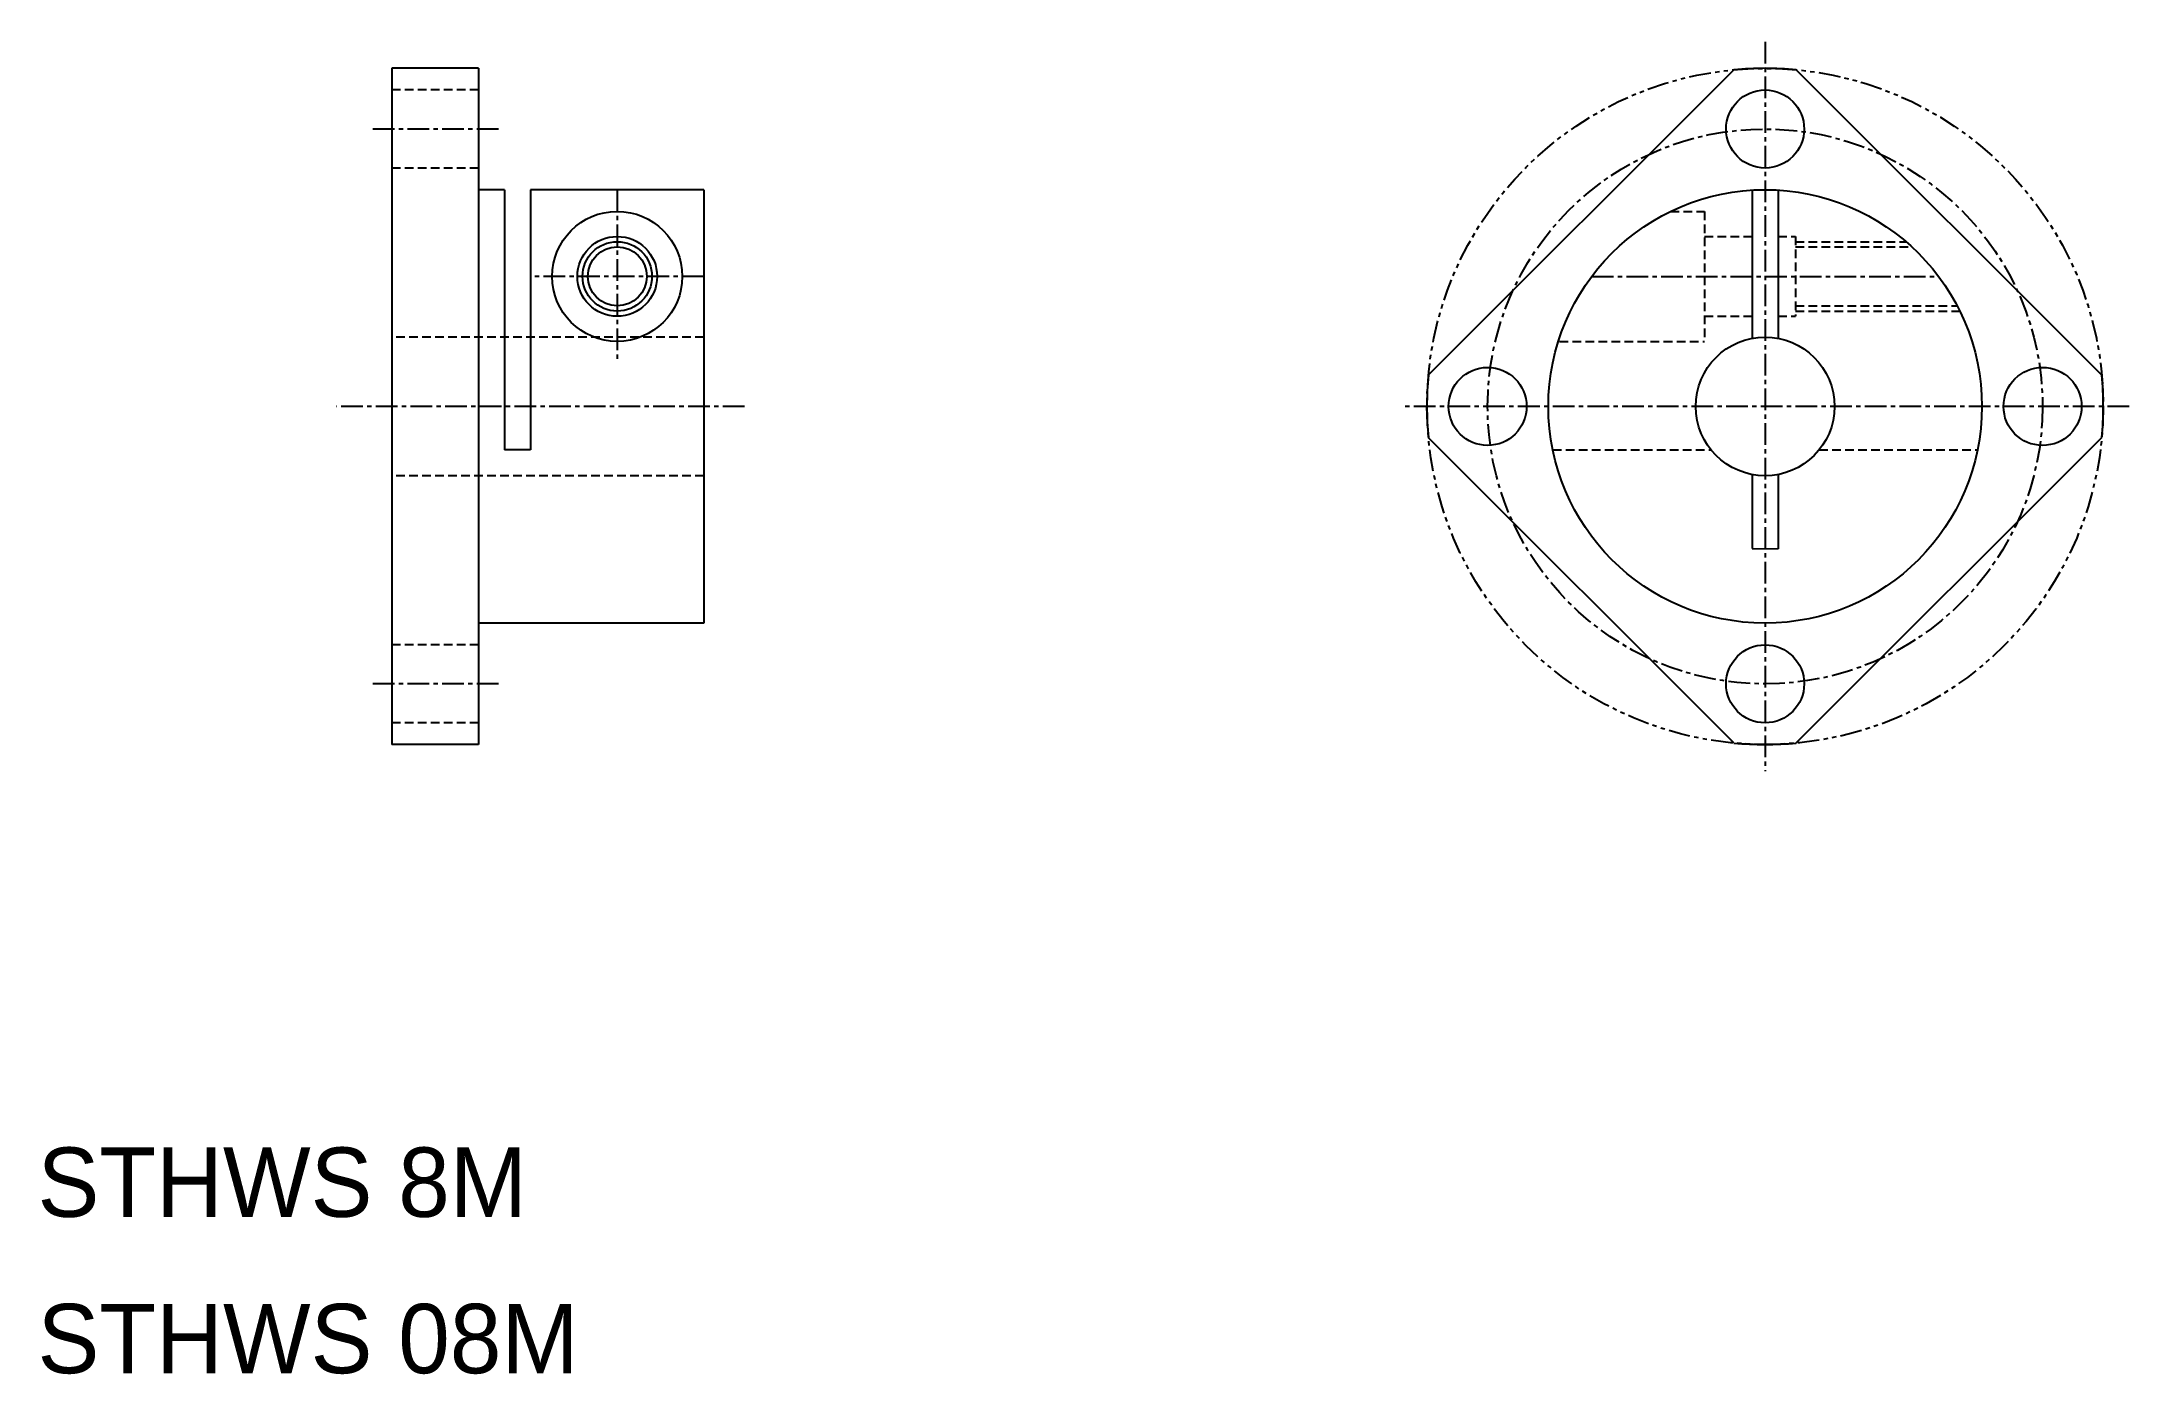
# Model space of a CAD drawing. Extents: x 435 to 555, y -389 to -312.
import ezdxf

# ---------------------------------------------------------------- set-up
doc = ezdxf.new("R2010")
doc.units = 0
for name, pattern in [('CENTER', [2, 1.25, -0.25, 0.25, -0.25]), ('DASHED', [0.75, 0.5, -0.25]), ('PHANTOM', [2.5, 1.25, -0.25, 0.25, -0.25, 0.25, -0.25])]:
    doc.linetypes.add(name, pattern=pattern)
doc.layers.get('0').update_dxf_attribs({"linetype": 'CONTINUOUS'})
doc.layers.add('CENTER', color=1, linetype='CENTER')

msp = doc.modelspace()

# ---------------------------------------------------------------- linework, layer by layer
at = {"color": 7, "linetype": 'CONTINUOUS'}
for p, q in [((454.82, -313.68), (454.82, -352.68)), ((459.82, -313.68), (454.82, -313.68)), ((459.82, -313.68), (459.82, -352.68)), ((514.59, -331.38), (532.21, -313.76)), ((553.42, -331.38), (535.8, -313.76)), ((461.32, -320.68), (459.82, -320.68)), ((461.32, -320.68), (461.32, -335.68)), ((472.82, -320.68), (462.82, -320.68)), ((462.82, -320.68), (462.82, -335.68)), ((472.82, -320.68), (472.82, -345.68)), ((533.26, -320.7), (533.26, -329.25)), ((534.76, -320.7), (534.76, -329.25)), ((462.82, -335.68), (461.32, -335.68)), ((532.21, -352.59), (514.59, -334.97)), ((535.8, -352.59), (553.42, -334.97)), ((533.26, -337.11), (533.26, -341.38)), ((534.76, -337.11), (534.76, -341.39)), ((533.26, -341.38), (534.76, -341.39)), ((472.82, -345.68), (459.82, -345.68)), ((459.82, -352.68), (454.82, -352.68))]:
    msp.add_line(p, q, dxfattribs=at)
at = {"color": 3, "linetype": 'DASHED'}
for p, q in [((459.82, -314.93), (454.82, -314.93)), ((459.82, -319.43), (454.82, -319.43)), ((528.56, -321.93), (530.51, -321.93)), ((530.51, -321.93), (530.51, -329.43)), ((530.51, -323.38), (533.26, -323.38)), ((534.76, -323.38), (535.76, -323.38)), ((535.76, -323.38), (535.76, -327.98)), ((535.76, -323.68), (542.13, -323.68)), ((535.76, -323.98), (542.47, -323.98)), ((535.76, -327.38), (545.08, -327.38)), ((530.51, -327.98), (533.26, -327.98)), ((534.76, -327.98), (535.76, -327.98)), ((535.76, -327.68), (545.23, -327.68)), ((472.82, -329.18), (454.82, -329.18)), ((522.16, -329.43), (530.51, -329.43)), ((521.76, -335.68), (530.88, -335.68)), ((537.13, -335.68), (546.25, -335.68)), ((472.82, -337.18), (454.82, -337.18)), ((459.82, -346.93), (454.82, -346.93)), ((459.82, -351.43), (454.82, -351.43))]:
    msp.add_line(p, q, dxfattribs=at)
at = {"color": 3, "linetype": 'PHANTOM'}
msp.add_circle((534.01, -333.18), 19.5, dxfattribs=at)
at = {"color": 7, "linetype": 'CONTINUOUS'}
for centre, radius in [((534.01, -317.18), 2.25), ((534.01, -333.18), 12.5), ((467.82, -325.68), 3.75), ((467.82, -325.68), 2.3), ((467.82, -325.68), 1.7), ((534.01, -333.18), 4), ((518.01, -333.18), 2.25), ((550.01, -333.18), 2.25), ((534.01, -349.18), 2.25)]:
    msp.add_circle(centre, radius, dxfattribs=at)
at = {"color": 3, "linetype": 'CONTINUOUS'}
msp.add_circle((467.82, -325.68), 2, dxfattribs=at)
at = {"color": 7, "linetype": 'CONTINUOUS'}
for start, end in [(84.7151, 95.2849), (174.7151, 185.2849), (354.7151, 5.2849), (264.7151, 275.2849)]:
    msp.add_arc((534.01, -333.18), 19.5, start, end, dxfattribs=at)
at = {"layer": 'CENTER'}
for p, q in [((534.01, -312.15), (534.01, -354.21)), ((460.98, -317.18), (453.63, -317.18)), ((467.82, -320.68), (467.82, -330.68)), ((472.82, -325.68), (462.82, -325.68)), ((524.01, -325.68), (544.01, -325.68)), ((475.15, -333.18), (451.64, -333.18)), ((555.01, -333.18), (513.01, -333.18)), ((460.98, -349.18), (453.63, -349.18))]:
    msp.add_line(p, q, dxfattribs=at)
msp.add_circle((534.01, -333.18), 16, dxfattribs=at)

# ---------------------------------------------------------------- texts
at = {"color": 7, "linetype": 'CONTINUOUS'}
for s, p in [('STHWS 8M', (434.39, -379.92)), ('STHWS 08M', (434.39, -388.94))]:
    msp.add_text(s, height=4, dxfattribs=at).set_placement(p)

doc.saveas('drawing.dxf')
